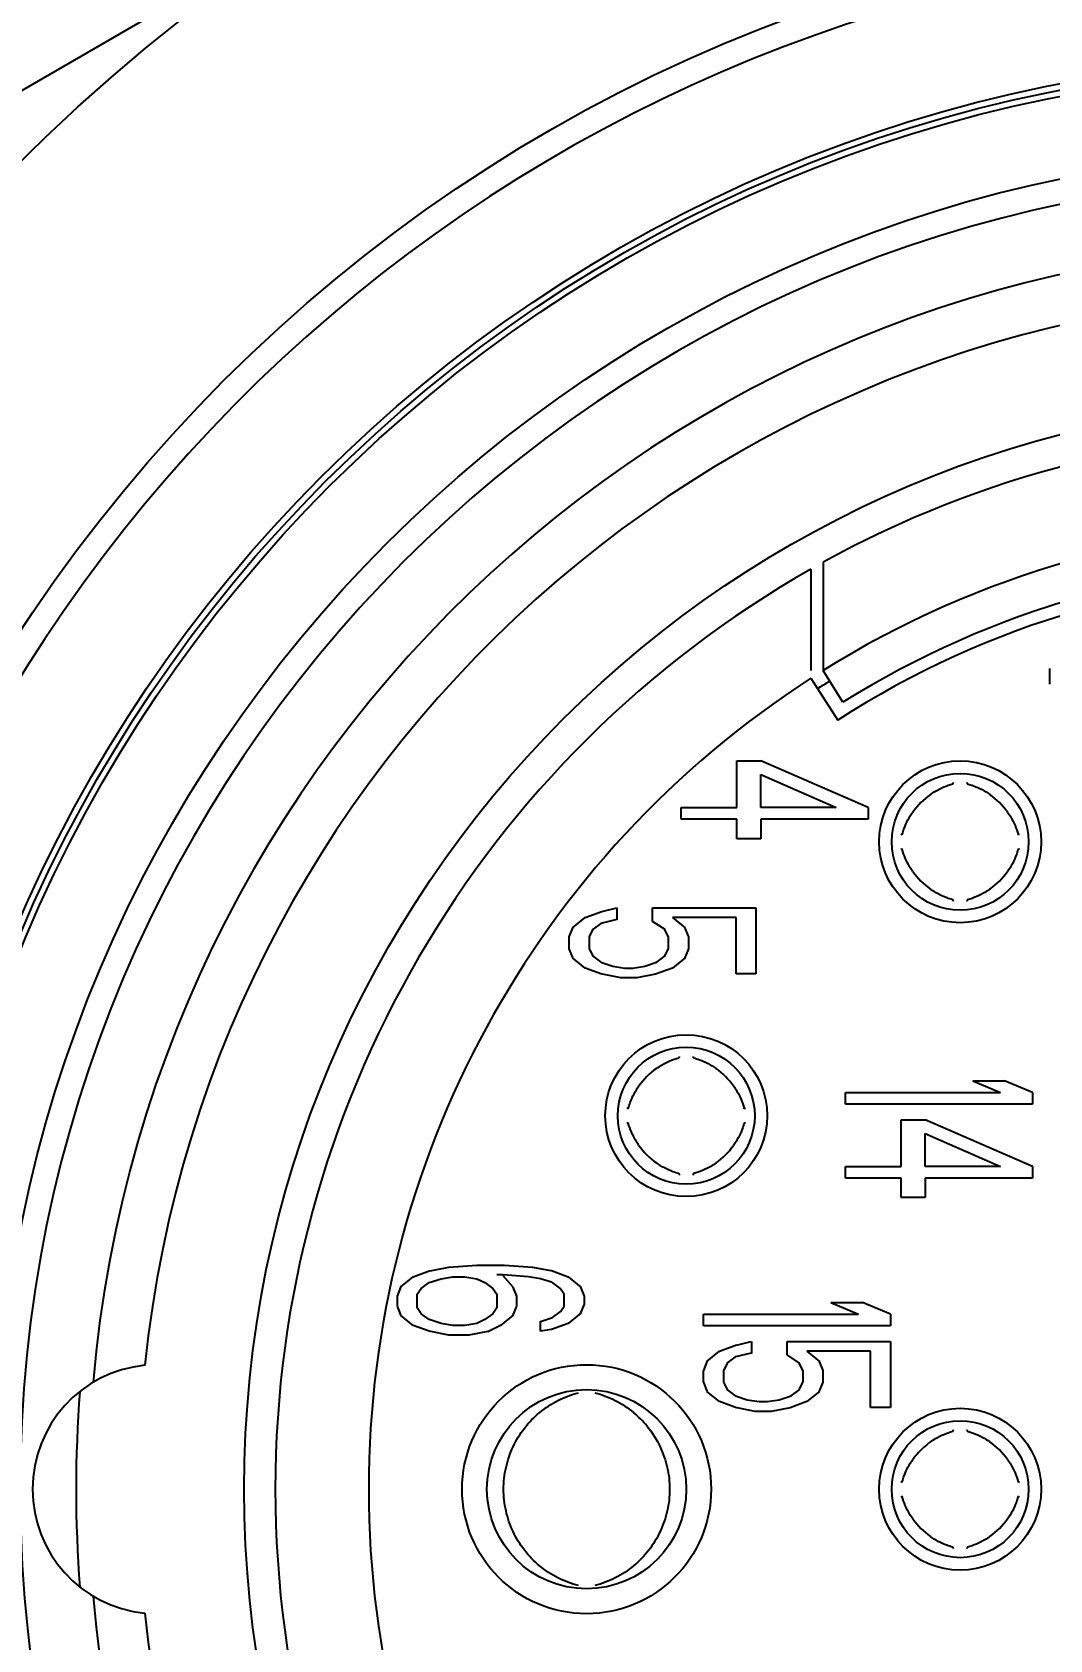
# Model space of a CAD drawing. Header units: millimetres. Extents: x 5828 to 6704, y 123 to 421.
# Drawn here: x 6341.953 to 6342.362, y 227.818 to 228.464 of the extents above; entities that cross this region are included whole.
import ezdxf

# ---------------------------------------------------------------- set-up
doc = ezdxf.new("R2010")
doc.units = ezdxf.units.MM
doc.layers.add('外形图', color=7, linetype='Continuous')
doc.layers.add('尺寸标注', color=7, linetype='Continuous')
doc.styles.add('微软雅黑', font='msyh.ttc', dxfattribs={"height": 1.5})
doc.dimstyles.new('尺寸标注_1_20比例', dxfattribs={"dimtxt": 1.5, "dimasz": 1.25, "dimexe": 0.5, "dimexo": 0.4, "dimgap": 0.5, "dimtad": 1, "dimdec": 1, "dimlfac": 20, "dimdsep": 46, "dimtxsty": '微软雅黑', "dimcen": 0.09, "dimadec": 0, "dimazin": 0, "dimtp": 0.01, "dimtm": 0.01, "dimtfac": 1, "dimtdec": 1, "dimtofl": 0, "dimtmove": 0, "dimatfit": 3, "dimfxl": 1, "dimtolj": 1, "dimarcsym": 0})

# ---------------------------------------------------------------- blocks, each defined once
blk = doc.blocks.new('*D1070')
at = {"layer": 'Defpoints', "color": 0}
for p in [(6340.876, 234.86932), (6346.4981, 225.36932), (6353.03017, 225.36932)]:
    blk.add_point(p, dxfattribs=at)
at = {"layer": '尺寸标注', "color": 0, "lineweight": -2}
for p, q in [((6341.276, 234.86932), (6353.53017, 234.86932)), ((6353.03017, 233.61932), (6353.03017, 226.61932)), ((6346.8981, 225.36932), (6353.53017, 225.36932))]:
    blk.add_line(p, q, dxfattribs=at)
at = {"layer": '尺寸标注', "color": 0}
for points in [[(6353.23851, 233.61932), (6352.82184, 233.61932), (6353.03017, 234.86932)], [(6352.82184, 226.61932), (6353.23851, 226.61932), (6353.03017, 225.36932)]]:
    blk.add_solid(points, dxfattribs=at)
at = {"layer": '尺寸标注', "color": 0, "insert": (6351.7564, 230.11932), "char_height": 1.5, "attachment_point": 5, "rotation": 90, "style": '微软雅黑'}
blk.add_mtext('\\A1;\\A1;{\\fAlibaba PuHuiTi 3.0 55 Regular|b0|i0|c134|p18;190}', dxfattribs=at)

msp = doc.modelspace()

# ---------------------------------------------------------------- linework, layer by layer
at = {"layer": '外形图', "linetype": 'ByBlock'}
for p, q in [((6341.80336, 228.35654), (6342.39865, 228.70024)), ((6342.266, 228.24836), (6342.266, 228.2077)), ((6342.271, 228.25116), (6342.271, 228.2077)), ((6342.27894, 228.19497), (6342.271, 228.2077)), ((6342.362, 228.20216), (6342.362, 228.20845)), ((6342.266, 228.20453), (6342.27684, 228.18772)), ((6342.23634, 228.17137), (6342.24592, 228.17137)), ((6342.23634, 228.15262), (6342.23634, 228.17137)), ((6342.289, 228.15262), (6342.24592, 228.17137)), ((6342.24592, 228.1659), (6342.27624, 228.15262)), ((6342.24592, 228.15262), (6342.24592, 228.1659)), ((6342.214, 228.15262), (6342.23634, 228.15262)), ((6342.214, 228.14793), (6342.214, 228.15262)), ((6342.27624, 228.15262), (6342.24592, 228.15262)), ((6342.289, 228.15262), (6342.289, 228.14793)), ((6342.23634, 228.14793), (6342.214, 228.14793)), ((6342.23634, 228.14012), (6342.23634, 228.14793)), ((6342.289, 228.14793), (6342.24592, 228.14793)), ((6342.24592, 228.14793), (6342.24592, 228.14012)), ((6342.24592, 228.14012), (6342.23634, 228.14012)), ((6342.17539, 228.10846), (6342.18215, 228.11095)), ((6342.18216, 228.1109), (6342.18809, 228.11236)), ((6342.18815, 228.11237), (6342.18815, 228.1075)), ((6342.20251, 228.11237), (6342.244, 228.11237)), ((6342.20251, 228.1069), (6342.20251, 228.11237)), ((6342.244, 228.11237), (6342.244, 228.08581)), ((6342.16902, 228.10068), (6342.1706, 228.10456)), ((6342.17035, 228.10436), (6342.17539, 228.10846)), ((6342.18211, 228.10637), (6342.1783, 228.10358)), ((6342.18809, 228.10767), (6342.18177, 228.10612)), ((6342.20755, 228.10362), (6342.20251, 228.1069)), ((6342.23602, 228.10846), (6342.21049, 228.10846)), ((6342.21049, 228.10846), (6342.21555, 228.10434)), ((6342.2154, 228.10425), (6342.21686, 228.10068)), ((6342.23602, 228.08581), (6342.23602, 228.10846)), ((6342.169, 228.09595), (6342.169, 228.10067)), ((6342.17698, 228.10067), (6342.17698, 228.09595)), ((6342.17843, 228.10349), (6342.177, 228.10069)), ((6342.20888, 228.10069), (6342.2073, 228.10378)), ((6342.2089, 228.09595), (6342.2089, 228.10067)), ((6342.21688, 228.10067), (6342.21688, 228.09595)), ((6342.17047, 228.09236), (6342.16902, 228.09593)), ((6342.17539, 228.08815), (6342.17033, 228.09228)), ((6342.177, 228.09593), (6342.17858, 228.09284)), ((6342.17833, 228.09302), (6342.18211, 228.09024)), ((6342.20377, 228.09024), (6342.20757, 228.09304)), ((6342.20745, 228.09313), (6342.20888, 228.09593)), ((6342.21553, 228.09226), (6342.21049, 228.08815)), ((6342.21686, 228.09593), (6342.21528, 228.09206)), ((6342.18215, 228.08567), (6342.17539, 228.08815)), ((6342.18973, 228.08425), (6342.18177, 228.08581)), ((6342.18216, 228.09037), (6342.18654, 228.08894)), ((6342.18654, 228.08893), (6342.19134, 228.08815)), ((6342.19134, 228.08815), (6342.19454, 228.08815)), ((6342.19454, 228.08815), (6342.19934, 228.08893)), ((6342.20372, 228.08573), (6342.19615, 228.08425)), ((6342.19934, 228.08894), (6342.20411, 228.0905)), ((6342.21049, 228.08815), (6342.20373, 228.08567)), ((6342.244, 228.08581), (6342.23602, 228.08581)), ((6342.19614, 228.08425), (6342.18974, 228.08425)), ((6342.33107, 228.04287), (6342.34383, 228.04287)), ((6342.33107, 228.04287), (6342.34224, 228.03818)), ((6342.355, 228.03818), (6342.34383, 228.04287)), ((6342.28, 228.03818), (6342.34224, 228.03818)), ((6342.28, 228.0335), (6342.28, 228.03818)), ((6342.355, 228.0335), (6342.28, 228.0335)), ((6342.355, 228.03818), (6342.355, 228.0335)), ((6342.30234, 228.02725), (6342.31192, 228.02725)), ((6342.30234, 228.0085), (6342.30234, 228.02725)), ((6342.355, 228.0085), (6342.31192, 228.02725)), ((6342.31192, 228.02178), (6342.34224, 228.0085)), ((6342.31192, 228.0085), (6342.31192, 228.02178)), ((6342.28, 228.0085), (6342.30234, 228.0085)), ((6342.28, 228.00381), (6342.28, 228.0085)), ((6342.34224, 228.0085), (6342.31192, 228.0085)), ((6342.355, 228.0085), (6342.355, 228.00381)), ((6342.30234, 228.00381), (6342.28, 228.00381)), ((6342.30234, 227.996), (6342.30234, 228.00381)), ((6342.355, 228.00381), (6342.31192, 228.00381)), ((6342.31192, 228.00381), (6342.31192, 227.996)), ((6342.31192, 227.996), (6342.30234, 227.996)), ((6342.12074, 227.96809), (6342.13192, 227.96887)), ((6342.13192, 227.96887), (6342.14309, 227.96887)), ((6342.14309, 227.96887), (6342.15427, 227.96809)), ((6342.10135, 227.96008), (6342.10639, 227.96418)), ((6342.10639, 227.96418), (6342.11315, 227.96667)), ((6342.11277, 227.96184), (6342.11756, 227.9634)), ((6342.11316, 227.9666), (6342.12074, 227.96809)), ((6342.11756, 227.9634), (6342.12234, 227.96418)), ((6342.12234, 227.96418), (6342.12713, 227.96418)), ((6342.12713, 227.96418), (6342.13192, 227.9634)), ((6342.13192, 227.9634), (6342.13511, 227.96184)), ((6342.14248, 227.96496), (6342.1399, 227.96496)), ((6342.14651, 227.96004), (6342.14248, 227.96459)), ((6342.15266, 227.96418), (6342.14251, 227.96501)), ((6342.15746, 227.9634), (6342.15266, 227.96418)), ((6342.15427, 227.96809), (6342.16224, 227.96653)), ((6342.16184, 227.96197), (6342.15747, 227.9634)), ((6342.16186, 227.96667), (6342.16862, 227.96418)), ((6342.16569, 227.95931), (6342.1619, 227.96209)), ((6342.16862, 227.96418), (6342.17368, 227.96006)), ((6342.1, 227.95245), (6342.1, 227.95639)), ((6342.10002, 227.9564), (6342.1016, 227.96028)), ((6342.10798, 227.95715), (6342.10958, 227.9595)), ((6342.10798, 227.95168), (6342.10798, 227.95715)), ((6342.10958, 227.9595), (6342.11277, 227.96184)), ((6342.13511, 227.96184), (6342.1383, 227.9595)), ((6342.1383, 227.9595), (6342.1399, 227.95715)), ((6342.1399, 227.95715), (6342.1399, 227.95168)), ((6342.14639, 227.95999), (6342.14786, 227.9564)), ((6342.14788, 227.95639), (6342.14788, 227.95245)), ((6342.167, 227.95719), (6342.16543, 227.9595)), ((6342.16702, 227.95244), (6342.16702, 227.95717)), ((6342.17353, 227.95997), (6342.17499, 227.9564)), ((6342.175, 227.95639), (6342.175, 227.95323)), ((6342.10147, 227.94886), (6342.10002, 227.95243)), ((6342.10958, 227.94934), (6342.10798, 227.95168)), ((6342.11277, 227.947), (6342.10958, 227.94934)), ((6342.1383, 227.94934), (6342.13511, 227.947)), ((6342.1399, 227.95168), (6342.1383, 227.94934)), ((6342.14786, 227.95243), (6342.14628, 227.94856)), ((6342.16189, 227.94752), (6342.16572, 227.95034)), ((6342.16563, 227.95041), (6342.167, 227.95242)), ((6342.17365, 227.94954), (6342.16862, 227.94543)), ((6342.17499, 227.95321), (6342.17341, 227.94934)), ((6342.223, 227.94918), (6342.28524, 227.94918)), ((6342.223, 227.9445), (6342.223, 227.94918)), ((6342.27407, 227.95387), (6342.28683, 227.95387)), ((6342.27407, 227.95387), (6342.28524, 227.94918)), ((6342.298, 227.94918), (6342.28683, 227.95387)), ((6342.298, 227.94918), (6342.298, 227.9445)), ((6342.10639, 227.94465), (6342.10133, 227.94878)), ((6342.11315, 227.94217), (6342.10639, 227.94465)), ((6342.11756, 227.94543), (6342.11277, 227.947)), ((6342.12234, 227.94465), (6342.11756, 227.94543)), ((6342.12713, 227.94465), (6342.12234, 227.94465)), ((6342.13192, 227.94543), (6342.12713, 227.94465)), ((6342.13511, 227.947), (6342.13192, 227.94543)), ((6342.14149, 227.94465), (6342.13634, 227.94213)), ((6342.14653, 227.94876), (6342.14149, 227.94465)), ((6342.15745, 227.9424), (6342.15745, 227.9464)), ((6342.16187, 227.94303), (6342.15747, 227.94231)), ((6342.15753, 227.94624), (6342.16224, 227.94778)), ((6342.16862, 227.94543), (6342.16189, 227.94296)), ((6342.298, 227.9445), (6342.223, 227.9445)), ((6342.12073, 227.94075), (6342.11277, 227.94231)), ((6342.12873, 227.94075), (6342.12074, 227.94075)), ((6342.13631, 227.94223), (6342.12874, 227.94075)), ((6342.22939, 227.93434), (6342.23615, 227.93682)), ((6342.23616, 227.93678), (6342.24209, 227.93823)), ((6342.24215, 227.93825), (6342.24215, 227.93338)), ((6342.25651, 227.93825), (6342.298, 227.93825)), ((6342.25651, 227.93278), (6342.25651, 227.93825)), ((6342.298, 227.93825), (6342.298, 227.91168)), ((6342.22302, 227.92656), (6342.2246, 227.93043)), ((6342.22435, 227.93023), (6342.22939, 227.93434)), ((6342.23611, 227.93224), (6342.2323, 227.92945)), ((6342.24209, 227.93354), (6342.23577, 227.932)), ((6342.26155, 227.92949), (6342.25651, 227.93278)), ((6342.29002, 227.93434), (6342.26449, 227.93434)), ((6342.26449, 227.93434), (6342.26955, 227.93021)), ((6342.2694, 227.93013), (6342.27086, 227.92656)), ((6342.29002, 227.91168), (6342.29002, 227.93434)), ((6342.223, 227.92182), (6342.223, 227.92654)), ((6342.23098, 227.92654), (6342.23098, 227.92182)), ((6342.23243, 227.92936), (6342.231, 227.92656)), ((6342.26288, 227.92656), (6342.2613, 227.92965)), ((6342.2629, 227.92182), (6342.2629, 227.92654)), ((6342.27088, 227.92654), (6342.27088, 227.92182)), ((6342.22447, 227.91824), (6342.22302, 227.92181)), ((6342.22939, 227.91403), (6342.22433, 227.91815)), ((6342.231, 227.9218), (6342.23258, 227.91871)), ((6342.23233, 227.9189), (6342.23611, 227.91612)), ((6342.25777, 227.91612), (6342.26157, 227.91891)), ((6342.26145, 227.919), (6342.26288, 227.9218)), ((6342.26953, 227.91813), (6342.26449, 227.91403)), ((6342.27086, 227.92181), (6342.26928, 227.91793)), ((6342.23615, 227.91154), (6342.22939, 227.91403)), ((6342.24373, 227.91012), (6342.23577, 227.91168)), ((6342.23616, 227.91624), (6342.24054, 227.91481)), ((6342.24054, 227.91481), (6342.24534, 227.91403)), ((6342.24534, 227.91403), (6342.24854, 227.91403)), ((6342.24854, 227.91403), (6342.25334, 227.91481)), ((6342.25772, 227.91161), (6342.25015, 227.91012)), ((6342.25334, 227.91481), (6342.25811, 227.91637)), ((6342.26449, 227.91403), (6342.25773, 227.91154)), ((6342.298, 227.91168), (6342.29002, 227.91168)), ((6342.25014, 227.91012), (6342.24374, 227.91012))]:
    msp.add_line(p, q, dxfattribs=at)
for centre, radius in [((6342.476, 227.87887), 0.75), ((6342.476, 227.87887), 0.63), ((6342.476, 227.87887), 0.575), ((6342.476, 227.87887), 0.5725), ((6342.476, 227.87887), 0.57), ((6342.476, 227.87887), 0.5375), ((6342.476, 227.87887), 0.4375), ((6342.326, 228.13887), 0.0325), ((6342.326, 228.13887), 0.0275), ((6342.216, 228.02887), 0.0325), ((6342.216, 228.02887), 0.0275), ((6342.176, 227.87887), 0.05), ((6342.176, 227.87887), 0.04), ((6342.326, 227.87887), 0.0325), ((6342.326, 227.87887), 0.0275)]:
    msp.add_circle(centre, radius, dxfattribs=at)
for centre, radius, start, end in [((6342.476, 227.87887), 0.62, 200.69354, 159.30646), ((6342.476, 227.87887), 0.5275, 0.37327, 180), ((6342.476, 227.87887), 0.5, 184.92394, 175.07606), ((6342.476, 227.87887), 0.48, 185.95011, 174.04994), ((6342.476, 227.87887), 0.425, 61.16081, 118.83919), ((6342.476, 227.87887), 0.3875, 58.05991, 121.94009), ((6342.476, 227.87887), 0.425, 119.61158, 240.38842), ((6342.476, 227.87887), 0.3675, 57.18451, 122.81549), ((6342.476, 227.87887), 0.3725, 58.05991, 121.94009), ((6342.476, 227.87887), 0.3875, 122.81549, 237.18451), ((6342.476, 227.87887), 0.3825, 121.97219, 122.81549), ((6342.33153, 228.13335), 0.0301, 125.51255, 144.4866), ((6342.32048, 228.13335), 0.0301, 35.51256, 54.48658), ((6342.33153, 228.14439), 0.0301, 215.51256, 234.48658), ((6342.32048, 228.14439), 0.0301, 305.51255, 324.48661), ((6342.22153, 228.02335), 0.0301, 125.51255, 144.4866), ((6342.21048, 228.02335), 0.0301, 35.51256, 54.48658), ((6342.22153, 228.03439), 0.0301, 215.51256, 234.48658), ((6342.21048, 228.03439), 0.0301, 305.51255, 324.48661), ((6342.0035, 227.87887), 0.05, 95.6404, 264.35987), ((6342.476, 227.87887), 0.505, 175.54209, 184.45791), ((6342.16927, 227.87865), 0.04019, 44.95557, 50.4636), ((6342.16987, 227.87924), 0.03935, 39.42623, 44.95589), ((6342.33148, 227.87339), 0.03004, 125.48776, 139.30326), ((6342.3206, 227.87348), 0.02992, 35.4717, 54.53331), ((6342.3313, 227.87355), 0.0298, 139.30798, 144.54508), ((6342.476, 227.87887), 0.5275, 180.36963, 0), ((6342.33153, 227.88439), 0.0301, 215.51256, 234.48658), ((6342.32048, 227.88439), 0.0301, 305.51255, 324.48661)]:
    msp.add_arc(centre, radius, start, end, dxfattribs=at)
for points, knots in [([(6342.32315, 228.16271), (6342.32314, 228.16262), (6342.32311, 228.16244), (6342.3231, 228.16229), (6342.32304, 228.16209), (6342.32301, 228.16212)], [0, 0, 0, 0, 0.462917, 0.782321, 1, 1, 1, 1]), ([(6342.329, 228.16212), (6342.32897, 228.16209), (6342.32891, 228.16229), (6342.32889, 228.16244), (6342.32887, 228.16262), (6342.32886, 228.16271)], [0, 0, 0, 0, 0.217683, 0.53709, 1, 1, 1, 1]), ([(6342.31404, 228.15785), (6342.31472, 228.15833), (6342.3175, 228.16014), (6342.32061, 228.16147), (6342.32301, 228.16212)], [0, 0, 0, 0, 0.250556, 1, 1, 1, 1]), ([(6342.329, 228.16212), (6342.3298, 228.1619), (6342.33297, 228.16089), (6342.33594, 228.15929), (6342.33797, 228.15785)], [0, 0, 0, 0, 0.250564, 1, 1, 1, 1]), ([(6342.30275, 228.14186), (6342.30297, 228.14267), (6342.30399, 228.14583), (6342.30558, 228.14881), (6342.30702, 228.15083)], [0, 0, 0, 0, 0.250564, 1, 1, 1, 1]), ([(6342.34498, 228.15083), (6342.34546, 228.15015), (6342.34728, 228.14737), (6342.3486, 228.14427), (6342.34925, 228.14186)], [0, 0, 0, 0, 0.250556, 1, 1, 1, 1]), ([(6342.30275, 228.14186), (6342.30279, 228.14183), (6342.30258, 228.14178), (6342.30244, 228.14176), (6342.30226, 228.14174), (6342.30216, 228.14173)], [0, 0, 0, 0, 0.217683, 0.53709, 1, 1, 1, 1]), ([(6342.34985, 228.14173), (6342.34975, 228.14174), (6342.34957, 228.14176), (6342.34943, 228.14178), (6342.34922, 228.14183), (6342.34925, 228.14186)], [0, 0, 0, 0, 0.462917, 0.782321, 1, 1, 1, 1]), ([(6342.30216, 228.13602), (6342.30225, 228.13601), (6342.30243, 228.13598), (6342.30258, 228.13596), (6342.30279, 228.13591), (6342.30275, 228.13588)], [0, 0, 0, 0, 0.462844, 0.782261, 1, 1, 1, 1]), ([(6342.30702, 228.12691), (6342.30654, 228.12759), (6342.30473, 228.13037), (6342.3034, 228.13347), (6342.30275, 228.13588)], [0, 0, 0, 0, 0.250556, 1, 1, 1, 1]), ([(6342.34925, 228.13588), (6342.34904, 228.13507), (6342.34802, 228.13191), (6342.34643, 228.12894), (6342.34498, 228.12691)], [0, 0, 0, 0, 0.250564, 1, 1, 1, 1]), ([(6342.34925, 228.13588), (6342.34922, 228.13591), (6342.34943, 228.13596), (6342.34957, 228.13598), (6342.34975, 228.13601), (6342.34985, 228.13601)], [0, 0, 0, 0, 0.217682, 0.537089, 1, 1, 1, 1]), ([(6342.32301, 228.11562), (6342.32221, 228.11584), (6342.31904, 228.11685), (6342.31607, 228.11845), (6342.31404, 228.11989)], [0, 0, 0, 0, 0.250564, 1, 1, 1, 1]), ([(6342.33797, 228.11989), (6342.33729, 228.11941), (6342.3345, 228.1176), (6342.3314, 228.11627), (6342.329, 228.11562)], [0, 0, 0, 0, 0.250557, 1, 1, 1, 1]), ([(6342.32301, 228.11562), (6342.32304, 228.11565), (6342.3231, 228.11545), (6342.32311, 228.1153), (6342.32314, 228.11512), (6342.32315, 228.11503)], [0, 0, 0, 0, 0.217682, 0.537089, 1, 1, 1, 1]), ([(6342.32886, 228.11503), (6342.32887, 228.11512), (6342.32889, 228.1153), (6342.32891, 228.11544), (6342.32897, 228.11565), (6342.329, 228.11562)], [0, 0, 0, 0, 0.462844, 0.782261, 1, 1, 1, 1]), ([(6342.21315, 228.05271), (6342.21314, 228.05262), (6342.21311, 228.05244), (6342.2131, 228.05229), (6342.21304, 228.05209), (6342.21301, 228.05212)], [0, 0, 0, 0, 0.462917, 0.782321, 1, 1, 1, 1]), ([(6342.219, 228.05212), (6342.21897, 228.05209), (6342.21891, 228.05229), (6342.21889, 228.05244), (6342.21887, 228.05262), (6342.21886, 228.05271)], [0, 0, 0, 0, 0.217683, 0.53709, 1, 1, 1, 1]), ([(6342.20404, 228.04785), (6342.20472, 228.04833), (6342.2075, 228.05014), (6342.21061, 228.05147), (6342.21301, 228.05212)], [0, 0, 0, 0, 0.250556, 1, 1, 1, 1]), ([(6342.219, 228.05212), (6342.2198, 228.0519), (6342.22297, 228.05089), (6342.22594, 228.04929), (6342.22797, 228.04785)], [0, 0, 0, 0, 0.250564, 1, 1, 1, 1]), ([(6342.19275, 228.03186), (6342.19297, 228.03267), (6342.19399, 228.03583), (6342.19558, 228.03881), (6342.19702, 228.04083)], [0, 0, 0, 0, 0.250564, 1, 1, 1, 1]), ([(6342.23498, 228.04083), (6342.23546, 228.04015), (6342.23728, 228.03737), (6342.2386, 228.03427), (6342.23925, 228.03186)], [0, 0, 0, 0, 0.250556, 1, 1, 1, 1]), ([(6342.19275, 228.03186), (6342.19279, 228.03183), (6342.19258, 228.03178), (6342.19244, 228.03176), (6342.19226, 228.03174), (6342.19216, 228.03173)], [0, 0, 0, 0, 0.217683, 0.53709, 1, 1, 1, 1]), ([(6342.23985, 228.03173), (6342.23975, 228.03174), (6342.23957, 228.03176), (6342.23943, 228.03178), (6342.23922, 228.03183), (6342.23925, 228.03186)], [0, 0, 0, 0, 0.462917, 0.782321, 1, 1, 1, 1]), ([(6342.19216, 228.02602), (6342.19225, 228.02601), (6342.19243, 228.02598), (6342.19258, 228.02596), (6342.19279, 228.02591), (6342.19275, 228.02588)], [0, 0, 0, 0, 0.462844, 0.782261, 1, 1, 1, 1]), ([(6342.19702, 228.01691), (6342.19654, 228.01759), (6342.19473, 228.02037), (6342.1934, 228.02347), (6342.19275, 228.02588)], [0, 0, 0, 0, 0.250556, 1, 1, 1, 1]), ([(6342.23925, 228.02588), (6342.23904, 228.02507), (6342.23802, 228.02191), (6342.23643, 228.01894), (6342.23498, 228.01691)], [0, 0, 0, 0, 0.250564, 1, 1, 1, 1]), ([(6342.23925, 228.02588), (6342.23922, 228.02591), (6342.23943, 228.02596), (6342.23957, 228.02598), (6342.23975, 228.02601), (6342.23985, 228.02601)], [0, 0, 0, 0, 0.217682, 0.537089, 1, 1, 1, 1]), ([(6342.21301, 228.00562), (6342.21221, 228.00584), (6342.20904, 228.00685), (6342.20607, 228.00845), (6342.20404, 228.00989)], [0, 0, 0, 0, 0.250564, 1, 1, 1, 1]), ([(6342.22797, 228.00989), (6342.22729, 228.00941), (6342.2245, 228.0076), (6342.2214, 228.00627), (6342.219, 228.00562)], [0, 0, 0, 0, 0.250557, 1, 1, 1, 1]), ([(6342.21301, 228.00562), (6342.21304, 228.00565), (6342.2131, 228.00545), (6342.21311, 228.0053), (6342.21314, 228.00512), (6342.21315, 228.00503)], [0, 0, 0, 0, 0.217682, 0.537089, 1, 1, 1, 1]), ([(6342.21886, 228.00503), (6342.21887, 228.00512), (6342.21889, 228.0053), (6342.21891, 228.00544), (6342.21897, 228.00565), (6342.219, 228.00562)], [0, 0, 0, 0, 0.462844, 0.782261, 1, 1, 1, 1]), ([(6342.14649, 227.89588), (6342.14773, 227.89853), (6342.15079, 227.90358), (6342.15696, 227.9099), (6342.16435, 227.91476), (6342.16986, 227.91687), (6342.17269, 227.9176)], [0, 0, 0, 0, 0.250037, 0.499946, 0.750067, 1, 1, 1, 1]), ([(6342.17932, 227.9176), (6342.18215, 227.91687), (6342.18767, 227.91476), (6342.1926, 227.91151), (6342.19486, 227.90965)], [0, 0, 0, 0, 0.499775, 1, 1, 1, 1]), ([(6342.31404, 227.89785), (6342.31472, 227.89833), (6342.3175, 227.90014), (6342.32061, 227.90147), (6342.32301, 227.90212)], [0, 0, 0, 0, 0.250556, 1, 1, 1, 1]), ([(6342.32315, 227.90271), (6342.32314, 227.90262), (6342.32311, 227.90244), (6342.3231, 227.90229), (6342.32304, 227.90209), (6342.32301, 227.90212)], [0, 0, 0, 0, 0.462917, 0.782321, 1, 1, 1, 1]), ([(6342.329, 227.90212), (6342.32897, 227.90209), (6342.32891, 227.90229), (6342.32889, 227.90244), (6342.32887, 227.90262), (6342.32886, 227.90271)], [0, 0, 0, 0, 0.217683, 0.53709, 1, 1, 1, 1]), ([(6342.329, 227.90212), (6342.3298, 227.9019), (6342.33297, 227.90089), (6342.33594, 227.89929), (6342.33797, 227.89785)], [0, 0, 0, 0, 0.250564, 1, 1, 1, 1]), ([(6342.14267, 227.87889), (6342.14267, 227.88181), (6342.14334, 227.88766), (6342.14525, 227.89323), (6342.14649, 227.89588)], [0, 0, 0, 0, 0.499761, 1, 1, 1, 1]), ([(6342.20553, 227.89587), (6342.20676, 227.89322), (6342.20867, 227.88765), (6342.20934, 227.88179), (6342.20934, 227.87887)], [0, 0, 0, 0, 0.500235, 1, 1, 1, 1]), ([(6342.30275, 227.88186), (6342.30297, 227.88267), (6342.30399, 227.88583), (6342.30558, 227.88881), (6342.30702, 227.89083)], [0, 0, 0, 0, 0.250564, 1, 1, 1, 1]), ([(6342.34498, 227.89083), (6342.34546, 227.89015), (6342.34728, 227.88737), (6342.3486, 227.88427), (6342.34925, 227.88186)], [0, 0, 0, 0, 0.250556, 1, 1, 1, 1]), ([(6342.14647, 227.86189), (6342.14524, 227.86454), (6342.14333, 227.87011), (6342.14266, 227.87597), (6342.14267, 227.87889)], [0, 0, 0, 0, 0.500238, 1, 1, 1, 1]), ([(6342.20934, 227.87887), (6342.20934, 227.87595), (6342.20867, 227.87009), (6342.20676, 227.86452), (6342.20553, 227.86187)], [0, 0, 0, 0, 0.499757, 1, 1, 1, 1]), ([(6342.30275, 227.88186), (6342.30279, 227.88183), (6342.30258, 227.88178), (6342.30244, 227.88176), (6342.30226, 227.88174), (6342.30216, 227.88173)], [0, 0, 0, 0, 0.217683, 0.53709, 1, 1, 1, 1]), ([(6342.34985, 227.88173), (6342.34975, 227.88174), (6342.34957, 227.88176), (6342.34943, 227.88178), (6342.34922, 227.88183), (6342.34925, 227.88186)], [0, 0, 0, 0, 0.462917, 0.782321, 1, 1, 1, 1]), ([(6342.30216, 227.87602), (6342.30225, 227.87601), (6342.30243, 227.87598), (6342.30258, 227.87596), (6342.30279, 227.87591), (6342.30275, 227.87588)], [0, 0, 0, 0, 0.462844, 0.782261, 1, 1, 1, 1]), ([(6342.30702, 227.86691), (6342.30654, 227.86759), (6342.30473, 227.87037), (6342.3034, 227.87347), (6342.30275, 227.87588)], [0, 0, 0, 0, 0.250556, 1, 1, 1, 1]), ([(6342.34925, 227.87588), (6342.34904, 227.87507), (6342.34802, 227.87191), (6342.34643, 227.86894), (6342.34498, 227.86691)], [0, 0, 0, 0, 0.250564, 1, 1, 1, 1]), ([(6342.34925, 227.87588), (6342.34922, 227.87591), (6342.34943, 227.87596), (6342.34957, 227.87598), (6342.34975, 227.87601), (6342.34985, 227.87601)], [0, 0, 0, 0, 0.217682, 0.537089, 1, 1, 1, 1]), ([(6342.15715, 227.8481), (6342.15489, 227.84996), (6342.15077, 227.85419), (6342.14771, 227.85924), (6342.14647, 227.86189)], [0, 0, 0, 0, 0.499794, 1, 1, 1, 1]), ([(6342.20553, 227.86187), (6342.20429, 227.85922), (6342.20122, 227.85417), (6342.19505, 227.84784), (6342.18766, 227.84298), (6342.18215, 227.84087), (6342.17932, 227.84014)], [0, 0, 0, 0, 0.25003, 0.49993, 0.750049, 1, 1, 1, 1]), ([(6342.32301, 227.85562), (6342.32221, 227.85584), (6342.31904, 227.85685), (6342.31607, 227.85845), (6342.31404, 227.85989)], [0, 0, 0, 0, 0.250564, 1, 1, 1, 1]), ([(6342.33797, 227.85989), (6342.33729, 227.85941), (6342.3345, 227.8576), (6342.3314, 227.85627), (6342.329, 227.85562)], [0, 0, 0, 0, 0.250557, 1, 1, 1, 1]), ([(6342.32301, 227.85562), (6342.32304, 227.85565), (6342.3231, 227.85545), (6342.32311, 227.8553), (6342.32314, 227.85512), (6342.32315, 227.85503)], [0, 0, 0, 0, 0.217682, 0.537089, 1, 1, 1, 1]), ([(6342.32886, 227.85503), (6342.32887, 227.85512), (6342.32889, 227.8553), (6342.32891, 227.85544), (6342.32897, 227.85565), (6342.329, 227.85562)], [0, 0, 0, 0, 0.462844, 0.782261, 1, 1, 1, 1]), ([(6342.17269, 227.84014), (6342.16986, 227.84087), (6342.16434, 227.84298), (6342.15941, 227.84623), (6342.15715, 227.8481)], [0, 0, 0, 0, 0.499783, 1, 1, 1, 1])]:
    msp.add_open_spline(points, degree=3, knots=knots, dxfattribs=at)
msp.add_open_spline([(6342.20026, 227.90423), (6342.20236, 227.90169), (6342.20413, 227.89885), (6342.20553, 227.89587)], degree=3, dxfattribs=at)

# ---------------------------------------------------------------- dimensions: what is measured, and where the dimension line sits
at = {"layer": '尺寸标注'}
dim = msp.add_linear_dim(base=(6353.03017, 225.36932), p1=(6340.876, 234.86932), p2=(6346.4981, 225.36932), angle=90, text='\\A1;{\\fAlibaba PuHuiTi 3.0 55 Regular|b0|i0|c134|p18;<>}', dimstyle='尺寸标注_1_20比例', dxfattribs=at)
dim.commit()
dim.dimension.update_dxf_attribs({"geometry": '*D1070', "text_midpoint": (6351.7564, 230.11932)})

doc.saveas('drawing.dxf')
